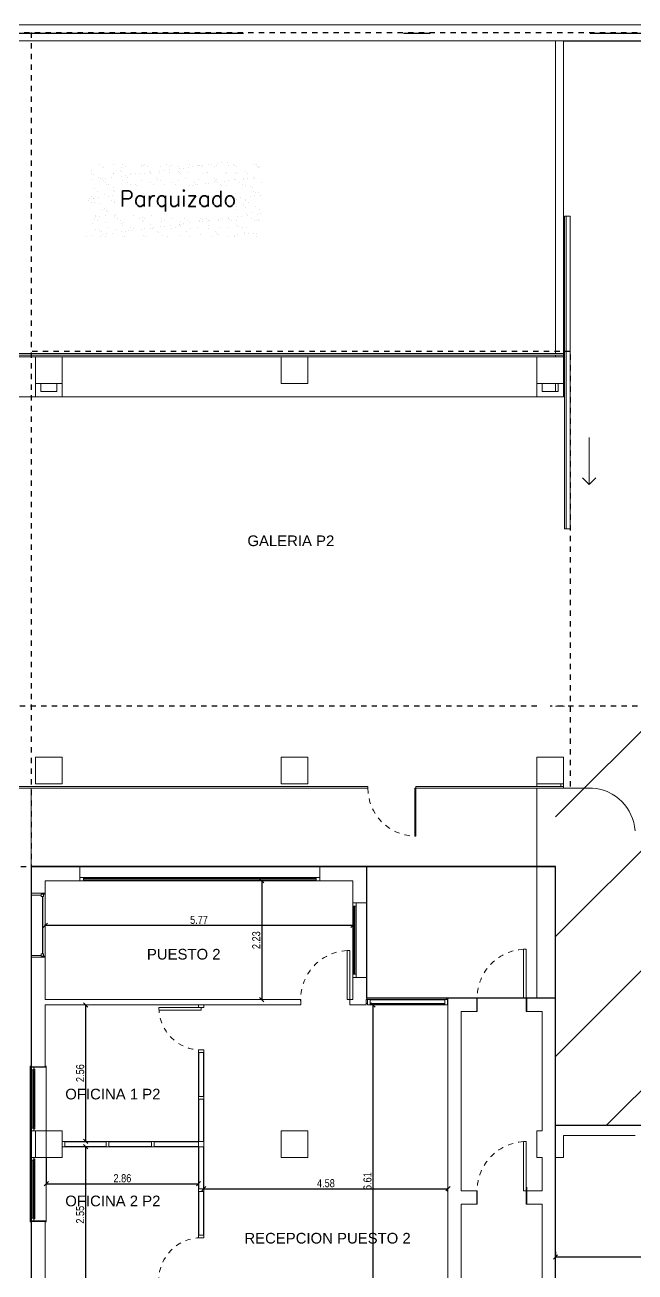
# Model space of a CAD drawing. Header units: millimetres. Extents: x 182 to 305, y 81 to 164.
# Drawn here: x 196.03 to 207.48, y 137.63 to 161.02 of the extents above; entities that cross this region are included whole.
import ezdxf

# ---------------------------------------------------------------- set-up
doc = ezdxf.new("R2010")
doc.units = ezdxf.units.MM
for name, pattern in [('ACAD_ISO04W100', [30.5, 24, -3, 0.5, -3]), ('ACAD_ISO10W100', [18.5, 12, -3, 0.5, -3]), ('Dash', [3.5, 2, -1.5]), ('Dash 1_16_', [0.003174, 0.001587, -0.001587]), ('DASHDOT', [1, 0.5, -0.25, 0, -0.25]), ('Hidden', [7.14375, 4.7625, -2.38125])]:
    doc.linetypes.add(name, pattern=pattern)
for name, color, linetype, lineweight in [('A-----NPP', 7, 'Continuous', 9), ('A-AREAIDM', 7, 'Continuous', 18), ('A-AREALIM', 7, 'Continuous', 9), ('A-DOORSYM', 7, 'Continuous', 9), ('A-FLOROTM', 7, 'Continuous', 9), ('A-GLAZIDM', 7, 'Continuous', 9), ('A-WALL', 7, 'Continuous', 9), ('A-WALLCWM', 7, 'Continuous', 9), ('DIMENSION', 1, 'Continuous', 25), ('S-COLSPRM', 7, 'Continuous', 9)]:
    doc.layers.add(name, color=color, linetype=linetype, lineweight=lineweight)
for name, color, linetype in [('estructura', 7, 'Continuous'), ('Lineas Carpintería', 7, 'Continuous'), ('Lineas Escaleras', 7, 'Continuous'), ('Lineas Lotes', 7, 'DASHDOT'), ('Lineas Muros mampostería', 7, 'Continuous'), ('Lineas Proyecciones', 7, 'Hidden'), ('Relleno muros', 7, 'Continuous'), ('Sectores', 3, 'Continuous'), ('TIERRA', 7, 'Continuous')]:
    doc.layers.add(name, color=color, linetype=linetype)
doc.styles.add('ARIALNARROW', font='ARIALN.TTF')
doc.styles.add('MtXpl_Arial_Unicode_', font='ARIALUNI.ttf')
doc.styles.get("Standard").update_dxf_attribs({"font": 'txt.shx'})
doc.dimstyles.new('C', dxfattribs={"dimscale": 1.5, "dimtxt": 0.15, "dimasz": 0.08, "dimexe": 0.01, "dimexo": 0, "dimgap": 0.025, "dimtad": 1, "dimzin": 0, "dimdsep": 46, "dimtxsty": 'ARIALNARROW', "dimblk": 'OBLIQUE', "dimcen": 0, "dimclrd": 256, "dimclre": 256, "dimclrt": 256, "dimadec": 0, "dimazin": 0, "dimtfac": 1.666667, "dimtofl": 0, "dimtmove": 0, "dimatfit": 0, "dimldrblk": 'OBLIQUE', "dimfxl": 0.1, "dimtolj": 1, "dimtzin": 0, "dimarcsym": 0})

# ---------------------------------------------------------------- blocks, each defined once
blk = doc.blocks.new('_Oblique')
at = {"layer": 'estructura', "color": 0, "lineweight": -2}
blk.add_line((-0.5, -0.5), (0.5, 0.5), dxfattribs=at)
blk = doc.blocks.new('*D86')
at = {"layer": 'Defpoints', "color": 0}
for p in [(196.431099, 139.784648), (199.286621, 139.591395), (199.286621, 139.291395)]:
    blk.add_point(p, dxfattribs=at)
at = {"layer": 'DIMENSION', "lineweight": -2}
for p, q in [((196.431099, 139.784648), (196.431099, 139.281395)), ((199.286621, 139.591395), (199.286621, 139.281395)), ((196.431099, 139.291395), (199.286621, 139.291395))]:
    blk.add_line(p, q, dxfattribs=at)
at = {"layer": 'DIMENSION', "lineweight": -2, "xscale": 0.08, "yscale": 0.08, "zscale": 0.08, "rotation": 180}
blk.add_blockref('_Oblique', (196.431099, 139.291395), dxfattribs=at)
at = {"layer": 'DIMENSION', "lineweight": -2, "xscale": 0.08, "yscale": 0.08, "zscale": 0.08}
blk.add_blockref('_Oblique', (199.286621, 139.291395), dxfattribs=at)
at = {"layer": 'DIMENSION', "insert": (197.85886, 139.392972), "char_height": 0.15, "attachment_point": 5, "style": 'ARIALNARROW'}
blk.add_mtext('\\A1;2.86', dxfattribs=at)
blk = doc.blocks.new('*D87')
at = {"layer": 'Defpoints', "color": 0}
for p in [(199.386621, 139.198142), (203.967568, 139.198142), (203.967568, 139.148142)]:
    blk.add_point(p, dxfattribs=at)
at = {"layer": 'DIMENSION', "lineweight": -2}
for p, q in [((199.386621, 139.198142), (199.386621, 139.208142)), ((199.386621, 139.198142), (203.967568, 139.198142)), ((203.967568, 139.148142), (203.967568, 139.208142))]:
    blk.add_line(p, q, dxfattribs=at)
at = {"layer": 'DIMENSION', "lineweight": -2, "xscale": 0.08, "yscale": 0.08, "zscale": 0.08, "rotation": 180}
blk.add_blockref('_Oblique', (199.386621, 139.198142), dxfattribs=at)
at = {"layer": 'DIMENSION', "lineweight": -2, "xscale": 0.08, "yscale": 0.08, "zscale": 0.08}
blk.add_blockref('_Oblique', (203.967568, 139.198142), dxfattribs=at)
at = {"layer": 'DIMENSION', "insert": (201.677095, 139.299718), "char_height": 0.15, "attachment_point": 5, "style": 'ARIALNARROW'}
blk.add_mtext('\\A1;4.58', dxfattribs=at)
blk = doc.blocks.new('*D88')
at = {"layer": 'Defpoints', "color": 0}
for p in [(197.168599, 142.643656), (197.168599, 140.084649), (197.168599, 140.084649)]:
    blk.add_point(p, dxfattribs=at)
at = {"layer": 'DIMENSION', "lineweight": -2}
for p, q in [((197.168599, 142.643656), (197.158599, 142.643656)), ((197.168599, 142.643656), (197.168599, 140.084649)), ((197.168599, 140.084649), (197.158599, 140.084649))]:
    blk.add_line(p, q, dxfattribs=at)
at = {"layer": 'DIMENSION', "lineweight": -2, "xscale": 0.08, "yscale": 0.08, "zscale": 0.08}
for p, rotation in [((197.168599, 142.643656), 90), ((197.168599, 140.084649), 270)]:
    blk.add_blockref('_Oblique', p, dxfattribs=dict(at, rotation=rotation))
at = {"layer": 'DIMENSION', "insert": (197.067022, 141.364152), "char_height": 0.15, "attachment_point": 5, "rotation": 90, "style": 'ARIALNARROW'}
blk.add_mtext('\\A1;2.56', dxfattribs=at)
blk = doc.blocks.new('*D89')
at = {"layer": 'Defpoints', "color": 0}
for p in [(197.168599, 139.984649), (197.168599, 137.433142), (197.168599, 137.433142)]:
    blk.add_point(p, dxfattribs=at)
at = {"layer": 'DIMENSION', "lineweight": -2}
for p, q in [((197.168599, 139.984649), (197.158599, 139.984649)), ((197.168599, 139.984649), (197.168599, 137.433142)), ((197.168599, 137.433142), (197.158599, 137.433142))]:
    blk.add_line(p, q, dxfattribs=at)
at = {"layer": 'DIMENSION', "lineweight": -2, "xscale": 0.08, "yscale": 0.08, "zscale": 0.08}
for p, rotation in [((197.168599, 139.984649), 90), ((197.168599, 137.433142), 270)]:
    blk.add_blockref('_Oblique', p, dxfattribs=dict(at, rotation=rotation))
at = {"layer": 'DIMENSION', "insert": (197.067022, 138.708895), "char_height": 0.15, "attachment_point": 5, "rotation": 90, "style": 'ARIALNARROW'}
blk.add_mtext('\\A1;2.55', dxfattribs=at)
blk = doc.blocks.new('*D90')
at = {"layer": 'Defpoints', "color": 0}
for p in [(202.559335, 142.643656), (202.559335, 136.034648), (202.559335, 136.034648)]:
    blk.add_point(p, dxfattribs=at)
at = {"layer": 'DIMENSION', "lineweight": -2}
for p, q in [((202.559335, 142.643656), (202.549335, 142.643656)), ((202.559335, 142.643656), (202.559335, 136.034648)), ((202.559335, 136.034648), (202.549335, 136.034648))]:
    blk.add_line(p, q, dxfattribs=at)
at = {"layer": 'DIMENSION', "lineweight": -2, "xscale": 0.08, "yscale": 0.08, "zscale": 0.08}
for p, rotation in [((202.559335, 142.643656), 90), ((202.559335, 136.034648), 270)]:
    blk.add_blockref('_Oblique', p, dxfattribs=dict(at, rotation=rotation))
at = {"layer": 'DIMENSION', "insert": (202.457758, 139.339152), "char_height": 0.15, "attachment_point": 5, "rotation": 90, "style": 'ARIALNARROW'}
blk.add_mtext('\\A1;6.61', dxfattribs=at)
blk = doc.blocks.new('*D91')
at = {"layer": 'Defpoints', "color": 0}
for p in [(196.411099, 144.136146), (202.182365, 144.136146), (202.182365, 144.136146)]:
    blk.add_point(p, dxfattribs=at)
at = {"layer": 'DIMENSION', "lineweight": -2}
for p, q in [((196.411099, 144.136146), (196.411099, 144.146146)), ((196.411099, 144.136146), (202.182365, 144.136146)), ((202.182365, 144.136146), (202.182365, 144.146146))]:
    blk.add_line(p, q, dxfattribs=at)
at = {"layer": 'DIMENSION', "lineweight": -2, "xscale": 0.08, "yscale": 0.08, "zscale": 0.08, "rotation": 180}
blk.add_blockref('_Oblique', (196.411099, 144.136146), dxfattribs=at)
at = {"layer": 'DIMENSION', "lineweight": -2, "xscale": 0.08, "yscale": 0.08, "zscale": 0.08}
blk.add_blockref('_Oblique', (202.182365, 144.136146), dxfattribs=at)
at = {"layer": 'DIMENSION', "insert": (199.296732, 144.237422), "char_height": 0.15, "attachment_point": 5, "style": 'ARIALNARROW'}
blk.add_mtext('\\A1;5.77', dxfattribs=at)
blk = doc.blocks.new('*D92')
at = {"layer": 'Defpoints', "color": 0}
for p in [(200.472647, 144.971146), (200.472647, 142.743656), (200.472647, 142.743656)]:
    blk.add_point(p, dxfattribs=at)
at = {"layer": 'DIMENSION', "lineweight": -2}
for p, q in [((200.472647, 144.971146), (200.462647, 144.971146)), ((200.472647, 144.971146), (200.472647, 142.743656)), ((200.472647, 142.743656), (200.462647, 142.743656))]:
    blk.add_line(p, q, dxfattribs=at)
at = {"layer": 'DIMENSION', "lineweight": -2, "xscale": 0.08, "yscale": 0.08, "zscale": 0.08}
for p, rotation in [((200.472647, 144.971146), 90), ((200.472647, 142.743656), 270)]:
    blk.add_blockref('_Oblique', p, dxfattribs=dict(at, rotation=rotation))
at = {"layer": 'DIMENSION', "insert": (200.37107, 143.857401), "char_height": 0.15, "attachment_point": 5, "rotation": 90, "style": 'ARIALNARROW'}
blk.add_mtext('\\A1;2.23', dxfattribs=at)
blk = doc.blocks.new('*D93')
at = {"layer": 'Defpoints', "color": 0}
for p in [(205.985956, 138.016817), (209.863132, 137.919229), (209.863132, 137.919229)]:
    blk.add_point(p, dxfattribs=at)
at = {"layer": 'DIMENSION', "lineweight": -2}
for p, q in [((205.985956, 138.016817), (205.985956, 137.909229)), ((205.985956, 137.919229), (209.863132, 137.919229)), ((209.863132, 137.919229), (209.863132, 137.909229))]:
    blk.add_line(p, q, dxfattribs=at)
at = {"layer": 'DIMENSION', "lineweight": -2, "xscale": 0.08, "yscale": 0.08, "zscale": 0.08, "rotation": 180}
blk.add_blockref('_Oblique', (205.985956, 137.919229), dxfattribs=at)
at = {"layer": 'DIMENSION', "lineweight": -2, "xscale": 0.08, "yscale": 0.08, "zscale": 0.08}
blk.add_blockref('_Oblique', (209.863132, 137.919229), dxfattribs=at)
at = {"layer": 'DIMENSION', "insert": (207.924544, 138.020806), "char_height": 0.15, "attachment_point": 5, "style": 'ARIALNARROW'}
blk.add_mtext('\\A1;3.88', dxfattribs=at)

msp = doc.modelspace()

# ---------------------------------------------------------------- linework, layer by layer
at = {"linetype": 'ACAD_ISO10W100'}
msp.add_line((188.133186, 160.861102), (304.483929, 160.881522), dxfattribs=at)
at = {"color": 252, "linetype": 'Continuous'}
for p, q in [((197.432327, 158.40178), (197.432327, 158.40178)), ((197.489095, 158.365614), (197.489095, 158.365614)), ((197.504328, 158.353288), (197.504328, 158.353288)), ((197.685751, 158.405744), (197.685751, 158.405744)), ((197.848698, 158.351636), (197.848698, 158.351636)), ((197.851553, 158.402542), (197.851553, 158.402542)), ((197.908321, 158.366376), (197.908321, 158.366376)), ((198.212292, 158.364736), (198.212292, 158.364736)), ((198.224426, 158.401117), (198.224426, 158.401117)), ((198.24924, 158.37838), (198.24924, 158.37838)), ((198.270779, 158.403303), (198.270779, 158.403303)), ((198.327547, 158.367138), (198.327547, 158.367138)), ((198.564672, 158.369231), (198.564672, 158.369231)), ((198.690005, 158.404065), (198.690005, 158.404065)), ((198.746773, 158.3679), (198.746773, 158.3679)), ((198.771042, 158.389214), (198.771042, 158.389214)), ((198.909042, 158.367579), (198.909042, 158.367579)), ((198.926119, 158.325494), (198.926119, 158.325494)), ((198.99619, 158.334719), (198.99619, 158.334719)), ((199.105634, 158.349128), (199.105634, 158.349128)), ((199.109231, 158.404827), (199.109231, 158.404827)), ((199.165999, 158.368661), (199.165999, 158.368661)), ((199.272636, 158.380678), (199.272636, 158.380678)), ((199.288485, 158.373201), (199.288485, 158.373201)), ((199.309718, 158.384587), (199.309718, 158.384587)), ((199.334531, 158.36185), (199.334531, 158.36185)), ((199.358556, 158.382426), (199.358556, 158.382426)), ((199.468, 158.396834), (199.468, 158.396834)), ((199.528457, 158.405589), (199.528457, 158.405589)), ((199.585225, 158.369423), (199.585225, 158.369423)), ((199.625017, 158.385173), (199.625017, 158.385173)), ((199.650852, 158.420907), (199.650852, 158.420907)), ((199.720923, 158.430132), (199.720923, 158.430132)), ((199.830367, 158.444541), (199.830367, 158.444541)), ((199.856333, 158.372684), (199.856333, 158.372684)), ((199.947683, 158.40635), (199.947683, 158.40635)), ((199.969387, 158.383522), (199.969387, 158.383522)), ((200.004451, 158.370185), (200.004451, 158.370185)), ((200.332981, 158.396621), (200.332981, 158.396621)), ((200.366908, 158.407112), (200.366908, 158.407112)), ((200.395009, 158.368056), (200.395009, 158.368056)), ((200.419822, 158.345319), (200.419822, 158.345319)), ((200.423677, 158.370946), (200.423677, 158.370946)), ((197.274237, 158.234656), (197.274237, 158.234656)), ((197.281066, 158.287591), (197.281066, 158.287591)), ((197.293802, 158.110596), (197.293802, 158.110596)), ((197.322766, 158.21397), (197.322766, 158.21397)), ((197.415057, 158.164812), (197.415057, 158.164812)), ((197.43987, 158.142075), (197.43987, 158.142075)), ((197.476653, 158.134669), (197.476653, 158.134669)), ((197.512808, 158.093899), (197.512808, 158.093899)), ((197.546724, 158.143894), (197.546724, 158.143894)), ((197.656168, 158.158302), (197.656168, 158.158302)), ((197.68636, 158.22707), (197.68636, 158.22707)), ((197.693463, 158.235418), (197.693463, 158.235418)), ((197.819742, 158.282964), (197.819742, 158.282964)), ((197.83902, 158.182375), (197.83902, 158.182375)), ((197.844555, 158.260227), (197.844555, 158.260227)), ((197.857178, 158.092247), (197.857178, 158.092247)), ((197.90909, 158.1916), (197.90909, 158.1916)), ((197.961672, 158.152909), (197.961672, 158.152909)), ((198.018534, 158.206009), (198.018534, 158.206009)), ((198.03874, 158.231565), (198.03874, 158.231565)), ((198.112689, 158.23618), (198.112689, 158.23618)), ((198.201386, 158.230081), (198.201386, 158.230081)), ((198.220772, 158.105347), (198.220772, 158.105347)), ((198.271457, 158.239306), (198.271457, 158.239306)), ((198.366357, 158.271061), (198.366357, 158.271061)), ((198.380901, 158.253715), (198.380901, 158.253715)), ((198.38311, 158.229913), (198.38311, 158.229913)), ((198.500348, 158.148281), (198.500348, 158.148281)), ((198.525161, 158.125544), (198.525161, 158.125544)), ((198.531915, 158.236942), (198.531915, 158.236942)), ((198.563753, 158.277788), (198.563753, 158.277788)), ((198.573152, 158.109842), (198.573152, 158.109842)), ((198.633823, 158.287013), (198.633823, 158.287013)), ((198.743267, 158.301422), (198.743267, 158.301422)), ((198.746704, 158.243013), (198.746704, 158.243013)), ((198.905033, 158.266434), (198.905033, 158.266434)), ((198.917522, 158.10819), (198.917522, 158.10819)), ((198.929846, 158.243697), (198.929846, 158.243697)), ((198.951141, 158.237703), (198.951141, 158.237703)), ((199.046963, 158.136378), (199.046963, 158.136378)), ((199.099084, 158.247507), (199.099084, 158.247507)), ((199.217953, 158.067725), (199.217953, 158.067725)), ((199.281117, 158.121289), (199.281117, 158.121289)), ((199.370367, 158.238465), (199.370367, 158.238465)), ((199.443454, 158.245856), (199.443454, 158.245856)), ((199.451648, 158.254531), (199.451648, 158.254531)), ((199.585639, 158.131751), (199.585639, 158.131751)), ((199.610452, 158.109014), (199.610452, 158.109014)), ((199.633497, 158.125784), (199.633497, 158.125784)), ((199.637179, 158.068486), (199.637179, 158.068486)), ((199.774971, 158.088696), (199.774971, 158.088696)), ((199.789592, 158.239227), (199.789592, 158.239227)), ((199.807049, 158.258955), (199.807049, 158.258955)), ((199.845042, 158.097921), (199.845042, 158.097921)), ((199.954486, 158.11233), (199.954486, 158.11233)), ((199.977867, 158.124132), (199.977867, 158.124132)), ((199.990324, 158.249904), (199.990324, 158.249904)), ((200.015137, 158.227167), (200.015137, 158.227167)), ((200.056405, 158.069248), (200.056405, 158.069248)), ((200.132255, 158.119848), (200.132255, 158.119848)), ((200.137337, 158.136403), (200.137337, 158.136403)), ((200.159429, 158.26345), (200.159429, 158.26345)), ((200.207408, 158.145628), (200.207408, 158.145628)), ((200.208818, 158.239988), (200.208818, 158.239988)), ((200.316852, 158.160036), (200.316852, 158.160036)), ((200.341461, 158.137232), (200.341461, 158.137232)), ((200.475631, 158.07001), (200.475631, 158.07001)), ((197.331246, 157.954581), (197.331246, 157.954581)), ((197.382959, 157.897554), (197.382959, 157.897554)), ((197.521288, 157.83451), (197.521288, 157.83451)), ((197.54105, 158.064678), (197.54105, 158.064678)), ((197.556987, 158.034756), (197.556987, 158.034756)), ((197.597818, 158.028512), (197.597818, 158.028512)), ((197.690978, 157.911976), (197.690978, 157.911976)), ((197.69484, 157.967681), (197.69484, 157.967681)), ((197.715791, 157.889239), (197.715791, 157.889239)), ((197.960275, 158.06544), (197.960275, 158.06544)), ((198.017044, 158.029274), (198.017044, 158.029274)), ((198.095663, 158.030129), (198.095663, 158.030129)), ((198.120476, 158.007392), (198.120476, 158.007392)), ((198.379501, 158.066201), (198.379501, 158.066201)), ((198.43627, 158.030036), (198.43627, 158.030036)), ((198.642279, 158.018226), (198.642279, 158.018226)), ((198.798727, 158.066963), (198.798727, 158.066963)), ((198.855496, 158.030797), (198.855496, 158.030797)), ((199.120309, 158.002509), (199.120309, 158.002509)), ((199.180954, 158.013599), (199.180954, 158.013599)), ((199.229753, 158.016917), (199.229753, 158.016917)), ((199.274722, 158.031559), (199.274722, 158.031559)), ((199.412605, 158.04099), (199.412605, 158.04099)), ((199.482675, 158.050215), (199.482675, 158.050215)), ((199.592119, 158.064624), (199.592119, 158.064624)), ((199.693948, 158.032321), (199.693948, 158.032321)), ((199.72757, 158.001696), (199.72757, 158.001696)), ((199.815529, 157.999566), (199.815529, 157.999566)), ((199.986347, 157.864743), (199.986347, 157.864743)), ((200.113174, 158.033083), (200.113174, 158.033083)), ((200.167909, 158.004061), (200.167909, 158.004061)), ((200.266245, 157.997068), (200.266245, 157.997068)), ((200.291058, 157.974331), (200.291058, 157.974331)), ((200.317541, 157.902886), (200.317541, 157.902886)), ((200.349941, 157.877843), (200.349941, 157.877843)), ((200.408176, 157.867013), (200.408176, 157.867013)), ((197.230546, 157.726814), (197.230546, 157.726814)), ((197.238406, 157.754751), (197.238406, 157.754751)), ((197.286293, 157.793824), (197.286293, 157.793824)), ((197.287315, 157.690648), (197.287315, 157.690648)), ((197.308477, 157.763976), (197.308477, 157.763976)), ((197.311106, 157.771087), (197.311106, 157.771087)), ((197.339726, 157.695192), (197.339726, 157.695192)), ((197.417921, 157.778385), (197.417921, 157.778385)), ((197.428224, 157.663768), (197.428224, 157.663768)), ((197.600772, 157.802458), (197.600772, 157.802458)), ((197.649772, 157.727576), (197.649772, 157.727576)), ((197.670843, 157.811683), (197.670843, 157.811683)), ((197.70332, 157.708292), (197.70332, 157.708292)), ((197.706541, 157.69141), (197.706541, 157.69141)), ((199.969161, 157.765711), (199.969161, 157.765711)), ((199.994827, 157.605354), (199.994827, 157.605354)), ((200.003491, 157.74886), (200.003491, 157.74886)), ((200.078605, 157.780119), (200.078605, 157.780119)), ((200.137482, 157.626081), (200.137482, 157.626081)), ((200.162295, 157.603344), (200.162295, 157.603344)), ((200.165128, 157.732146), (200.165128, 157.732146)), ((200.176389, 157.744672), (200.176389, 157.744672)), ((200.221897, 157.69598), (200.221897, 157.69598)), ((200.261457, 157.804192), (200.261457, 157.804192)), ((200.331527, 157.813417), (200.331527, 157.813417)), ((200.358421, 157.618454), (200.358421, 157.618454)), ((200.440971, 157.827826), (200.440971, 157.827826)), ((197.339269, 157.389712), (197.339269, 157.389712)), ((197.348206, 157.435803), (197.348206, 157.435803)), ((197.362525, 157.42254), (197.362525, 157.42254)), ((197.432596, 157.431765), (197.432596, 157.431765)), ((197.491682, 157.560452), (197.491682, 157.560452)), ((197.529768, 157.575121), (197.529768, 157.575121)), ((197.54204, 157.446174), (197.54204, 157.446174)), ((197.562214, 157.540989), (197.562214, 157.540989)), ((197.587027, 157.518252), (197.587027, 157.518252)), ((197.704145, 157.410933), (197.704145, 157.410933)), ((197.7118, 157.448903), (197.7118, 157.448903)), ((197.724891, 157.470247), (197.724891, 157.470247)), ((197.758495, 157.390474), (197.758495, 157.390474)), ((198.064181, 157.453398), (198.064181, 157.453398)), ((198.177721, 157.391235), (198.177721, 157.391235)), ((198.242821, 157.406306), (198.242821, 157.406306)), ((198.267634, 157.383569), (198.267634, 157.383569)), ((198.408551, 157.451746), (198.408551, 157.451746)), ((198.596947, 157.391997), (198.596947, 157.391997)), ((198.789436, 157.394403), (198.789436, 157.394403)), ((199.016173, 157.392759), (199.016173, 157.392759)), ((199.328112, 157.389776), (199.328112, 157.389776)), ((199.352925, 157.367039), (199.352925, 157.367039)), ((199.435399, 157.393521), (199.435399, 157.393521)), ((199.660843, 157.376568), (199.660843, 157.376568)), ((199.730914, 157.385793), (199.730914, 157.385793)), ((199.840358, 157.400202), (199.840358, 157.400202)), ((199.854625, 157.394282), (199.854625, 157.394282)), ((199.874727, 157.377872), (199.874727, 157.377872)), ((200.007038, 157.565022), (200.007038, 157.565022)), ((200.023209, 157.424275), (200.023209, 157.424275)), ((200.09328, 157.4335), (200.09328, 157.4335)), ((200.184869, 157.485283), (200.184869, 157.485283)), ((200.202724, 157.447908), (200.202724, 157.447908)), ((200.273851, 157.395044), (200.273851, 157.395044)), ((200.279412, 157.496025), (200.279412, 157.496025)), ((200.385576, 157.471981), (200.385576, 157.471981)), ((200.413403, 157.373245), (200.413403, 157.373245)), ((200.426264, 157.565784), (200.426264, 157.565784)), ((200.455647, 157.481206), (200.455647, 157.481206)), ((197.29946, 157.29278), (197.29946, 157.29278)), ((197.356686, 157.176414), (197.356686, 157.176414)), ((197.396038, 157.353546), (197.396038, 157.353546)), ((197.433451, 157.170001), (197.433451, 157.170001)), ((197.458264, 157.147264), (197.458264, 157.147264)), ((197.538248, 157.315732), (197.538248, 157.315732)), ((197.600405, 157.22335), (197.600405, 157.22335)), ((197.720281, 157.189514), (197.720281, 157.189514)), ((197.815264, 157.354308), (197.815264, 157.354308)), ((197.838136, 157.288153), (197.838136, 157.288153)), ((197.849011, 157.138036), (197.849011, 157.138036)), ((197.862949, 157.265416), (197.862949, 157.265416)), ((197.882618, 157.31408), (197.882618, 157.31408)), ((197.919081, 157.147261), (197.919081, 157.147261)), ((197.980066, 157.158098), (197.980066, 157.158098)), ((198.019631, 157.224112), (198.019631, 157.224112)), ((198.028525, 157.16167), (198.028525, 157.16167)), ((198.072661, 157.194009), (198.072661, 157.194009)), ((198.211377, 157.185742), (198.211377, 157.185742)), ((198.23449, 157.35507), (198.23449, 157.35507)), ((198.246213, 157.32718), (198.246213, 157.32718)), ((198.281448, 157.194967), (198.281448, 157.194967)), ((198.384751, 157.27625), (198.384751, 157.27625)), ((198.390892, 157.209376), (198.390892, 157.209376)), ((198.417031, 157.192357), (198.417031, 157.192357)), ((198.438857, 157.224873), (198.438857, 157.224873)), ((198.518742, 157.15347), (198.518742, 157.15347)), ((198.573743, 157.233449), (198.573743, 157.233449)), ((198.598593, 157.331674), (198.598593, 157.331674)), ((198.643814, 157.242674), (198.643814, 157.242674)), ((198.653716, 157.355831), (198.653716, 157.355831)), ((198.753258, 157.257083), (198.753258, 157.257083)), ((198.780625, 157.205457), (198.780625, 157.205457)), ((198.858083, 157.225635), (198.858083, 157.225635)), ((198.923427, 157.271623), (198.923427, 157.271623)), ((198.93611, 157.281155), (198.93611, 157.281155)), ((198.942963, 157.330023), (198.942963, 157.330023)), ((198.94824, 157.248886), (198.94824, 157.248886)), ((199.006181, 157.29038), (199.006181, 157.29038)), ((199.065358, 157.141567), (199.065358, 157.141567)), ((199.072942, 157.356593), (199.072942, 157.356593)), ((199.115625, 157.304789), (199.115625, 157.304789)), ((199.133005, 157.209951), (199.133005, 157.209951)), ((199.277309, 157.226397), (199.277309, 157.226397)), ((199.298476, 157.328862), (199.298476, 157.328862)), ((199.306557, 157.343122), (199.306557, 157.343122)), ((199.368547, 157.338087), (199.368547, 157.338087)), ((199.470043, 157.25972), (199.470043, 157.25972)), ((199.477375, 157.2083), (199.477375, 157.2083)), ((199.477991, 157.352495), (199.477991, 157.352495)), ((199.492168, 157.357355), (199.492168, 157.357355)), ((199.604033, 157.13694), (199.604033, 157.13694)), ((199.658937, 157.347617), (199.658937, 157.347617)), ((199.696535, 157.227159), (199.696535, 157.227159)), ((199.840969, 157.221399), (199.840969, 157.221399)), ((199.911393, 157.358117), (199.911393, 157.358117)), ((200.003307, 157.345965), (200.003307, 157.345965)), ((200.008718, 157.255093), (200.008718, 157.255093)), ((200.033531, 157.232356), (200.033531, 157.232356)), ((200.115761, 157.22792), (200.115761, 157.22792)), ((200.193349, 157.225894), (200.193349, 157.225894)), ((200.330619, 157.358878), (200.330619, 157.358878)), ((200.366901, 157.359065), (200.366901, 157.359065)), ((200.438216, 157.350508), (200.438216, 157.350508)), ((197.194348, 157.051848), (197.194348, 157.051848)), ((197.194348, 157.051848), (197.194348, 157.051848)), ((197.303792, 157.066257), (197.303792, 157.066257)), ((197.447992, 157.05261), (197.447992, 157.05261)), ((197.486644, 157.09033), (197.486644, 157.09033)), ((197.546729, 157.056343), (197.546729, 157.056343)), ((197.556715, 157.099555), (197.556715, 157.099555)), ((197.666159, 157.113963), (197.666159, 157.113963)), ((197.867218, 157.053372), (197.867218, 157.053372)), ((197.891099, 157.054691), (197.891099, 157.054691)), ((198.254693, 157.067791), (198.254693, 157.067791)), ((198.286444, 157.054133), (198.286444, 157.054133)), ((198.543555, 157.130733), (198.543555, 157.130733)), ((198.607073, 157.072285), (198.607073, 157.072285)), ((198.70567, 157.054895), (198.70567, 157.054895)), ((198.951443, 157.070634), (198.951443, 157.070634)), ((199.124896, 157.055657), (199.124896, 157.055657)), ((199.315037, 157.083733), (199.315037, 157.083733)), ((199.544122, 157.056418), (199.544122, 157.056418)), ((199.628846, 157.114203), (199.628846, 157.114203)), ((199.667417, 157.088228), (199.667417, 157.088228)), ((199.855033, 157.053582), (199.855033, 157.053582)), ((199.963348, 157.05718), (199.963348, 157.05718)), ((199.964477, 157.067991), (199.964477, 157.067991)), ((200.011787, 157.086576), (200.011787, 157.086576)), ((200.147328, 157.092064), (200.147328, 157.092064)), ((200.150649, 157.125037), (200.150649, 157.125037)), ((200.217399, 157.101289), (200.217399, 157.101289)), ((200.326843, 157.115697), (200.326843, 157.115697)), ((200.375382, 157.099676), (200.375382, 157.099676)), ((200.382574, 157.057942), (200.382574, 157.057942))]:
    msp.add_line(p, q, dxfattribs=at)
at = {"layer": 'A-----NPP', "color": 252, "linetype": 'Dash'}
for p, q in [((206.136006, 154.794648), (206.136006, 154.824648)), ((196.146099, 145.236146), (196.146099, 146.709648))]:
    msp.add_line(p, q, dxfattribs=at)
at = {"layer": 'A-----NPP', "color": 252, "linetype": 'Hidden'}
for p, q in [((205.988451, 154.294648), (205.988451, 154.144648)), ((205.988451, 148.244648), (206.156106, 148.244648))]:
    msp.add_line(p, q, dxfattribs=at)
at = {"layer": 'A-----NPP', "color": 252}
for p, q in [((206.617074, 153.280365), (206.617074, 152.400365)), ((206.617074, 152.400365), (206.489794, 152.527644)), ((206.617074, 152.400365), (206.744353, 152.527644))]:
    msp.add_line(p, q, dxfattribs=at)
at = {"layer": 'A-AREALIM', "color": 252}
msp.add_line((206.082291, 146.788646), (206.082291, 146.739648), dxfattribs=at)
at = {"layer": 'A-DOORSYM', "color": 252}
for p, q in [((203.346106, 146.709648), (203.346106, 145.808178)), ((203.366106, 146.709648), (203.346106, 146.709648)), ((203.366106, 146.709648), (203.366106, 145.808178)), ((203.366106, 145.808178), (203.346106, 145.808178)), ((202.074865, 142.743656), (202.074865, 143.663656)), ((202.074865, 143.663656), (202.124865, 143.663656)), ((202.124865, 143.663656), (202.124865, 142.743656)), ((205.386762, 142.768656), (205.386762, 143.688656)), ((205.386762, 143.688656), (205.436762, 143.688656)), ((205.436762, 143.688656), (205.436762, 142.768656)), ((202.124865, 142.743656), (202.074865, 142.743656)), ((205.436762, 142.768656), (205.386762, 142.768656)), ((199.336621, 142.593656), (198.541621, 142.593656)), ((199.336621, 142.543656), (198.541621, 142.543656)), ((199.336621, 142.543656), (199.336621, 142.593656)), ((205.386762, 139.159648), (205.386762, 140.079648)), ((205.386762, 140.079648), (205.436762, 140.079648)), ((205.436762, 140.079648), (205.436762, 139.159648)), ((205.436762, 139.159648), (205.386762, 139.159648))]:
    msp.add_line(p, q, dxfattribs=at)
at = {"layer": 'A-DOORSYM', "color": 252, "linetype": 'Dash 1_16_'}
for centre, radius, start, end in [((203.366106, 146.709648), 0.901691, 180, 268.729045), ((202.124865, 142.743656), 0.921358, 93.110841, 183.110841), ((205.436762, 142.768656), 0.921358, 93.110841, 183.110841), ((199.336621, 142.593656), 0.795, 180, 270), ((205.436762, 139.159648), 0.921358, 93.110841, 183.110841), ((199.336621, 137.483142), 0.795, 90, 180)]:
    msp.add_arc(centre, radius, start, end, dxfattribs=at)
at = {"layer": 'A-FLOROTM', "color": 252}
for p, q in [((211.311868, 160.714648), (206.136006, 160.714648)), ((188.361099, 154.794648), (196.231099, 154.794648)), ((196.731099, 154.794648), (200.836101, 154.794648)), ((201.336101, 154.794648), (205.636006, 154.794648)), ((205.986006, 154.794648), (205.986006, 154.824648)), ((206.136006, 154.824648), (206.136006, 154.794648)), ((195.141206, 154.044648), (196.231099, 154.044648)), ((196.731099, 154.044648), (205.636006, 154.044648)), ((205.636006, 146.739648), (205.636006, 146.788646)), ((205.636006, 146.709648), (205.636006, 142.768656)), ((206.136006, 146.788646), (206.136006, 146.739648)), ((206.67778, 146.709648), (206.136006, 146.709648)), ((202.457466, 142.668656), (202.432365, 142.668656)), ((203.907466, 142.668656), (202.507466, 142.668656)), ((205.736006, 140.284648), (205.736006, 140.289648))]:
    msp.add_line(p, q, dxfattribs=at)
msp.add_arc((206.617504, 145.84878), 0.862975, 3.929084, 85.994835, dxfattribs=at)
at = {"layer": 'A-GLAZIDM', "color": 252, "lineweight": 18}
for p, q in [((197.126099, 145.031146), (197.061099, 145.031146)), ((197.061099, 145.031146), (197.061099, 144.971146)), ((197.126099, 144.971146), (197.126099, 145.031146)), ((201.496099, 145.011146), (197.126099, 145.011146)), ((197.126099, 145.011146), (197.126099, 144.991146)), ((197.126099, 144.991146), (201.496099, 144.991146)), ((201.561099, 145.031146), (201.496099, 145.031146)), ((201.496099, 145.031146), (201.496099, 144.971146)), ((201.496099, 144.991146), (201.496099, 145.011146)), ((201.561099, 144.971146), (201.561099, 145.031146)), ((197.061099, 144.971146), (197.126099, 144.971146)), ((201.496099, 144.971146), (201.561099, 144.971146)), ((202.242365, 144.557401), (202.182365, 144.557401)), ((202.182365, 144.557401), (202.182365, 144.492401)), ((202.242365, 144.492401), (202.242365, 144.557401)), ((202.182365, 144.492401), (202.242365, 144.492401)), ((202.222365, 144.492401), (202.202365, 144.492401)), ((202.202365, 144.492401), (202.202365, 143.222401)), ((202.222365, 143.222401), (202.222365, 144.492401)), ((202.242365, 143.222401), (202.182365, 143.222401)), ((202.182365, 143.222401), (202.182365, 143.157401)), ((202.182365, 143.157401), (202.242365, 143.157401)), ((202.202365, 143.222401), (202.222365, 143.222401)), ((202.242365, 143.157401), (202.242365, 143.222401)), ((196.126099, 141.494648), (196.146099, 141.494648)), ((196.126099, 141.474648), (196.126099, 141.494648)), ((196.431099, 141.474648), (196.126099, 141.474648)), ((196.146099, 141.474648), (196.196099, 141.474648)), ((196.146099, 141.424648), (196.146099, 141.474648)), ((196.196099, 141.474648), (196.196099, 141.424648)), ((196.411099, 141.494648), (196.431099, 141.494648)), ((196.431099, 141.494648), (196.431099, 141.474648)), ((196.196099, 141.424648), (196.146099, 141.424648)), ((196.176099, 141.424648), (196.196099, 141.424648)), ((196.176099, 141.409648), (196.176099, 141.424648)), ((196.216099, 141.409648), (196.176099, 141.409648)), ((196.186099, 141.409648), (196.206099, 141.409648)), ((196.186099, 140.349648), (196.186099, 141.409648)), ((196.196099, 141.439648), (196.216099, 141.439648)), ((196.196099, 141.424648), (196.196099, 141.439648)), ((196.206099, 141.409648), (196.206099, 140.349648)), ((196.216099, 141.439648), (196.216099, 141.409648)), ((196.146099, 140.334648), (196.196099, 140.334648)), ((196.146099, 140.284648), (196.146099, 140.334648)), ((196.176099, 140.349648), (196.216099, 140.349648)), ((196.176099, 140.334648), (196.176099, 140.349648)), ((196.196099, 140.334648), (196.176099, 140.334648)), ((196.206099, 140.349648), (196.186099, 140.349648)), ((196.196099, 140.319648), (196.196099, 140.334648)), ((196.196099, 140.334648), (196.196099, 140.284648)), ((196.216099, 140.319648), (196.196099, 140.319648)), ((196.216099, 140.349648), (196.216099, 140.319648)), ((196.126099, 140.284648), (196.231099, 140.284648)), ((196.126099, 140.264648), (196.126099, 140.284648)), ((196.146099, 140.264648), (196.126099, 140.264648)), ((196.126099, 139.804648), (196.126099, 140.264648)), ((196.126099, 140.264648), (196.146099, 140.264648)), ((196.127099, 140.283648), (196.127099, 140.265648)), ((196.231099, 140.283648), (196.127099, 140.283648)), ((196.127099, 140.265648), (196.146099, 140.265648)), ((196.196099, 140.284648), (196.146099, 140.284648)), ((196.146099, 140.265648), (196.146099, 140.264648)), ((196.146099, 140.264648), (196.146099, 139.804648)), ((196.126099, 139.804648), (196.146099, 139.804648)), ((196.126099, 139.784648), (196.126099, 139.804648)), ((196.146099, 139.804648), (196.126099, 139.804648)), ((196.231099, 139.784648), (196.126099, 139.784648)), ((196.127099, 139.803648), (196.127099, 139.785648)), ((196.146099, 139.803648), (196.127099, 139.803648)), ((196.127099, 139.785648), (196.231099, 139.785648)), ((196.146099, 139.804648), (196.146099, 139.803648)), ((196.146099, 139.784648), (196.196099, 139.784648)), ((196.146099, 139.734648), (196.146099, 139.784648)), ((196.196099, 139.734648), (196.146099, 139.734648)), ((196.176099, 139.734648), (196.196099, 139.734648)), ((196.176099, 139.719648), (196.176099, 139.734648)), ((196.216099, 139.719648), (196.176099, 139.719648)), ((196.186099, 139.719648), (196.206099, 139.719648)), ((196.186099, 138.659648), (196.186099, 139.719648)), ((196.196099, 139.784648), (196.196099, 139.734648)), ((196.196099, 139.749648), (196.216099, 139.749648)), ((196.196099, 139.734648), (196.196099, 139.749648)), ((196.206099, 139.719648), (196.206099, 138.659648)), ((196.216099, 139.749648), (196.216099, 139.719648)), ((196.126099, 138.594648), (196.431099, 138.594648)), ((196.126099, 138.574648), (196.126099, 138.594648)), ((196.146521, 138.574648), (196.126099, 138.574648)), ((196.146099, 138.644648), (196.196099, 138.644648)), ((196.146099, 138.594648), (196.146099, 138.644648)), ((196.196099, 138.594648), (196.146099, 138.594648)), ((196.176099, 138.659648), (196.216099, 138.659648)), ((196.176099, 138.644648), (196.176099, 138.659648)), ((196.196099, 138.644648), (196.176099, 138.644648)), ((196.206099, 138.659648), (196.186099, 138.659648)), ((196.196099, 138.629648), (196.196099, 138.644648)), ((196.196099, 138.644648), (196.196099, 138.594648)), ((196.216099, 138.629648), (196.196099, 138.629648)), ((196.216099, 138.659648), (196.216099, 138.629648)), ((196.431099, 138.574648), (196.411099, 138.574648)), ((196.431099, 138.594648), (196.431099, 138.574648))]:
    msp.add_line(p, q, dxfattribs=at)
at = {"layer": 'A-GLAZIDM', "color": 252}
for p, q in [((197.126099, 145.031146), (201.496099, 145.031146)), ((201.496099, 144.971146), (197.126099, 144.971146)), ((196.146099, 144.736146), (196.146099, 144.704146)), ((196.337099, 144.704146), (196.146099, 144.704146)), ((196.337099, 144.673146), (196.337099, 144.717146)), ((196.411099, 144.717146), (196.337099, 144.717146)), ((196.381099, 144.673146), (196.337099, 144.673146)), ((196.359099, 143.599146), (196.359099, 144.673146)), ((196.381099, 144.717146), (196.381099, 144.673146)), ((196.411099, 144.735024), (196.411099, 144.717146)), ((202.182365, 143.222401), (202.182365, 144.492401)), ((202.242365, 144.492401), (202.242365, 143.222401)), ((196.381099, 143.599146), (196.337099, 143.599146)), ((196.337099, 143.555146), (196.337099, 143.599146)), ((196.381099, 143.555146), (196.381099, 143.599146)), ((196.337099, 143.568146), (196.146099, 143.568146)), ((196.146099, 143.536146), (196.146099, 143.568146)), ((196.411099, 143.555146), (196.337099, 143.555146)), ((196.411099, 143.536146), (196.411099, 143.555146)), ((196.126099, 141.494648), (196.146099, 141.494648)), ((196.126099, 141.474648), (196.126099, 141.494648)), ((196.126099, 141.474648), (196.126099, 138.594648)), ((196.431099, 141.474648), (196.126099, 141.474648)), ((196.126099, 141.474648), (196.126099, 140.264648)), ((196.411099, 141.494648), (196.431099, 141.494648)), ((196.431099, 141.494648), (196.431099, 141.474648)), ((196.431099, 138.594648), (196.431099, 141.474648)), ((196.431099, 140.284648), (196.431099, 141.474648)), ((196.146099, 141.424648), (196.146099, 140.334648)), ((196.176099, 141.409648), (196.176099, 140.349648)), ((196.216099, 140.349648), (196.216099, 141.409648)), ((196.126099, 139.804648), (196.126099, 138.594648)), ((196.146099, 139.734648), (196.146099, 138.644648)), ((196.176099, 139.719648), (196.176099, 138.659648)), ((196.216099, 138.659648), (196.216099, 139.719648)), ((196.431099, 138.594648), (196.431099, 139.784648)), ((196.126099, 138.594648), (196.126099, 138.574648)), ((196.431099, 138.594648), (196.126099, 138.594648)), ((196.126099, 138.574648), (196.146099, 138.574648)), ((196.411099, 138.574648), (196.431099, 138.574648)), ((196.431099, 138.574648), (196.431099, 138.594648))]:
    msp.add_line(p, q, dxfattribs=at)
at = {"layer": 'A-GLAZIDM', "color": 252, "linetype": 'Dash'}
for q in [(196.365099, 144.673146), (196.365099, 143.599146)]:
    msp.add_line((196.365099, 144.486146), q, dxfattribs=at)
at = {"layer": 'A-WALL', "color": 252, "lineweight": 18}
for p, q in [((304.551104, 161.017443), (188.161099, 161.017443)), ((188.361099, 160.717443), (301.368337, 160.717443)), ((206.136006, 154.854648), (188.566099, 154.854648)), ((188.566099, 154.824648), (206.136006, 154.824648)), ((206.136006, 154.824648), (206.136006, 154.854648)), ((196.231099, 154.294648), (196.231099, 154.044648)), ((196.331099, 154.294648), (196.231099, 154.294648)), ((196.331099, 154.144648), (196.331099, 154.294648)), ((196.631099, 154.144648), (196.331099, 154.144648)), ((196.731099, 154.294648), (196.631099, 154.294648)), ((196.631099, 154.294648), (196.631099, 154.144648)), ((196.731099, 154.044648), (196.731099, 154.294648)), ((205.636006, 154.294648), (205.636006, 154.044648)), ((205.736006, 154.294648), (205.636006, 154.294648)), ((205.736006, 154.144648), (205.736006, 154.294648)), ((206.036006, 154.144648), (205.736006, 154.144648)), ((206.136006, 154.294648), (206.036006, 154.294648)), ((206.036006, 154.294648), (206.036006, 154.144648)), ((206.136006, 154.044648), (206.136006, 154.294648)), ((196.231099, 154.044648), (196.731099, 154.044648)), ((205.636006, 154.044648), (206.136006, 154.044648)), ((202.466106, 146.739648), (188.511151, 146.739648)), ((188.511151, 146.709648), (202.466106, 146.709648)), ((202.466106, 146.709648), (202.466106, 146.739648)), ((206.136006, 146.739648), (203.366106, 146.739648)), ((203.366106, 146.739648), (203.366106, 146.709648)), ((203.366106, 146.709648), (206.136006, 146.709648)), ((206.136006, 146.709648), (206.136006, 146.739648)), ((197.061099, 145.236146), (196.146099, 145.236146)), ((196.146099, 145.236146), (196.146099, 144.736146)), ((197.061099, 145.031146), (197.061099, 145.236146)), ((202.447365, 145.236146), (201.561099, 145.236146)), ((201.561099, 145.236146), (201.561099, 145.031146)), ((202.447365, 144.557401), (202.447365, 145.236146)), ((196.411099, 144.971146), (197.061099, 144.971146)), ((196.411099, 144.736146), (196.411099, 144.971146)), ((201.561099, 144.971146), (202.182365, 144.971146)), ((202.182365, 144.971146), (202.182365, 144.557401)), ((196.146099, 144.736146), (196.411099, 144.736146)), ((202.242365, 144.557401), (202.447365, 144.557401)), ((196.146099, 143.536146), (196.146099, 141.484648)), ((196.411099, 143.536146), (196.146099, 143.536146)), ((196.411099, 142.743656), (196.411099, 143.536146)), ((202.182365, 143.157401), (202.182365, 142.743656)), ((202.447365, 143.157401), (202.242365, 143.157401)), ((202.447365, 142.743656), (202.447365, 143.157401)), ((201.204865, 142.743656), (196.411099, 142.743656)), ((196.411099, 142.643656), (201.204865, 142.643656)), ((196.411099, 141.484648), (196.411099, 142.643656)), ((201.204865, 142.643656), (201.204865, 142.743656)), ((202.182365, 142.743656), (202.124865, 142.743656)), ((202.124865, 142.743656), (202.124865, 142.643656)), ((202.124865, 142.643656), (202.432365, 142.643656)), ((202.432365, 142.643656), (202.432365, 142.743656)), ((202.432365, 142.743656), (202.447365, 142.743656)), ((203.942568, 142.743656), (203.942568, 142.768656)), ((203.942568, 142.768656), (203.967568, 142.768656)), ((203.967568, 142.668656), (203.957466, 142.668656)), ((203.967568, 142.768656), (203.967568, 136.034648)), ((204.217568, 142.768656), (203.967568, 142.768656)), ((204.516762, 142.768656), (204.217568, 142.768656)), ((204.516762, 142.768656), (204.506762, 142.768656)), ((204.506762, 142.768656), (204.506762, 142.518656)), ((204.516762, 142.518656), (204.516762, 142.768656)), ((204.516762, 142.518656), (204.516762, 142.768656)), ((205.446762, 142.768656), (205.436762, 142.768656)), ((205.436762, 142.768656), (205.436762, 142.518656)), ((205.985956, 142.768656), (205.436762, 142.768656)), ((205.436762, 142.768656), (205.436762, 142.518656)), ((205.446762, 142.518656), (205.446762, 142.768656)), ((205.985956, 142.518656), (205.985956, 142.768656)), ((204.217568, 142.518656), (204.217568, 139.159648)), ((204.516762, 142.518656), (204.217568, 142.518656)), ((204.217568, 139.159648), (204.217568, 142.518656)), ((204.217568, 142.518656), (204.516762, 142.518656)), ((205.686006, 142.518656), (205.436762, 142.518656)), ((205.436762, 142.518656), (205.735956, 142.518656)), ((205.735956, 142.518656), (205.735956, 140.289648)), ((205.985956, 140.384648), (205.985956, 142.518656)), ((196.146099, 141.484648), (196.411099, 141.484648)), ((207.478451, 140.384648), (205.985956, 140.384648)), ((206.136006, 140.194648), (207.478451, 140.194648)), ((205.735956, 139.784648), (205.735956, 139.159648)), ((205.985956, 134.284648), (205.985956, 139.784648)), ((204.217568, 139.159648), (204.505604, 139.159648)), ((204.516762, 139.159648), (204.217568, 139.159648)), ((204.516762, 139.159648), (204.506762, 139.159648)), ((204.506762, 139.159648), (204.506762, 138.909648)), ((204.516762, 138.909648), (204.516762, 139.159648)), ((204.516762, 138.909648), (204.516762, 139.159648)), ((205.436762, 139.159648), (205.436762, 138.909648)), ((205.436762, 139.159648), (205.686006, 139.159648)), ((205.735956, 139.159648), (205.436762, 139.159648)), ((205.436762, 139.159648), (205.436762, 138.909648)), ((205.445642, 139.224648), (205.445642, 139.159648)), ((205.446762, 138.909648), (205.446762, 139.159648)), ((204.506558, 138.909648), (204.217568, 138.909648)), ((204.217568, 138.909648), (204.217568, 135.759648)), ((204.217568, 136.034648), (204.217568, 138.909648)), ((204.217568, 138.909648), (204.516762, 138.909648)), ((204.506762, 138.909648), (204.516762, 138.909648)), ((205.686006, 138.909648), (205.436762, 138.909648)), ((205.436762, 138.909648), (205.735956, 138.909648)), ((205.735956, 138.909648), (205.735956, 134.284648)), ((196.146099, 138.584648), (196.146099, 132.108648)), ((196.411099, 138.584648), (196.146099, 138.584648)), ((196.411099, 134.284648), (196.411099, 138.584648))]:
    msp.add_line(p, q, dxfattribs=at)
at = {"layer": 'A-WALL', "color": 252}
for p, q in [((205.986006, 154.854648), (205.986006, 160.717443)), ((206.136006, 160.717443), (206.136006, 154.854648)), ((197.061099, 145.236146), (201.561099, 145.236146)), ((196.146099, 143.536146), (196.146099, 144.736146)), ((196.411099, 144.736146), (196.411099, 143.536146)), ((202.447365, 144.557401), (202.447365, 143.157401))]:
    msp.add_line(p, q, dxfattribs=at)
at = {"layer": 'A-WALLCWM', "color": 252, "lineweight": 18, "extrusion": (0, 0, -1)}
for p, q in [((199.386621, 142.643656), (199.286621, 142.643656)), ((199.286621, 142.643656), (199.286621, 142.593656)), ((199.386621, 142.593656), (199.386621, 142.643656)), ((203.957466, 142.743656), (203.907466, 142.743656)), ((203.907466, 142.743656), (203.907466, 142.643656)), ((203.907466, 142.643656), (203.957466, 142.643656)), ((203.957466, 142.643656), (203.957466, 142.743656)), ((199.286621, 142.593656), (199.386621, 142.593656)), ((199.386621, 141.798656), (199.286621, 141.798656)), ((199.286621, 141.798656), (199.286621, 141.748656)), ((199.286621, 141.748656), (199.386621, 141.748656)), ((199.386621, 141.748656), (199.386621, 141.798656)), ((199.386621, 140.928656), (199.286621, 140.928656)), ((199.286621, 140.928656), (199.286621, 140.878656)), ((199.286621, 140.878656), (199.386621, 140.878656)), ((199.386621, 140.878656), (199.386621, 140.928656)), ((196.781099, 140.084649), (196.731099, 140.084649)), ((196.731099, 140.084649), (196.731099, 139.984649)), ((196.781099, 139.984649), (196.781099, 140.084649)), ((197.606099, 140.084649), (197.556099, 140.084649)), ((197.556099, 140.084649), (197.556099, 139.984649)), ((197.606099, 139.984649), (197.606099, 140.084649)), ((198.456099, 140.084649), (198.406099, 140.084649)), ((198.406099, 140.084649), (198.406099, 139.984649)), ((198.456099, 139.984649), (198.456099, 140.084649)), ((196.731099, 139.984649), (196.781099, 139.984649)), ((197.556099, 139.984649), (197.606099, 139.984649)), ((198.406099, 139.984649), (198.456099, 139.984649)), ((199.386621, 139.198142), (199.286621, 139.198142)), ((199.286621, 139.198142), (199.286621, 139.148142)), ((199.286621, 139.148142), (199.386621, 139.148142)), ((199.386621, 139.148142), (199.386621, 139.198142)), ((199.386621, 138.328142), (199.286621, 138.328142)), ((199.286621, 138.328142), (199.286621, 138.278142)), ((199.286621, 138.278142), (199.386621, 138.278142)), ((199.386621, 138.278142), (199.386621, 138.328142))]:
    msp.add_line(p, q, dxfattribs=at)
at = {"layer": 'A-WALLCWM', "color": 252, "lineweight": 18}
for p, q in [((202.507466, 142.743656), (202.457466, 142.743656)), ((202.457466, 142.743656), (202.457466, 142.643656)), ((202.457466, 142.643656), (202.507466, 142.643656)), ((202.507466, 142.643656), (202.507466, 142.743656)), ((199.386621, 140.084649), (199.286621, 140.084649)), ((199.286621, 140.084649), (199.286621, 139.984649)), ((199.386621, 139.984649), (199.386621, 140.084649)), ((199.286621, 139.984649), (199.386621, 139.984649))]:
    msp.add_line(p, q, dxfattribs=at)
at = {"layer": 'A-WALLCWM', "color": 252}
for p, q in [((203.907466, 142.743656), (202.507466, 142.743656)), ((202.507466, 142.743656), (202.507466, 142.737656)), ((202.507466, 142.737656), (203.907466, 142.737656)), ((202.507466, 142.649656), (202.507466, 142.643656)), ((203.907466, 142.649656), (202.507466, 142.649656)), ((202.507466, 142.643656), (203.907466, 142.643656)), ((203.907466, 142.737656), (203.907466, 142.743656)), ((203.907466, 142.643656), (203.907466, 142.649656)), ((199.286621, 141.748656), (199.286621, 140.928656)), ((199.292621, 141.748656), (199.286621, 141.748656)), ((199.292621, 140.928656), (199.292621, 141.748656)), ((199.386621, 141.748656), (199.380621, 141.748656)), ((199.380621, 141.748656), (199.380621, 140.928656)), ((199.386621, 140.928656), (199.386621, 141.748656)), ((199.286621, 140.928656), (199.292621, 140.928656)), ((199.286621, 140.878656), (199.286621, 140.084649)), ((199.292621, 140.878656), (199.286621, 140.878656)), ((199.292621, 140.084649), (199.292621, 140.878656)), ((199.380621, 140.928656), (199.386621, 140.928656)), ((199.386621, 140.878656), (199.380621, 140.878656)), ((199.380621, 140.878656), (199.380621, 140.084649)), ((199.386621, 140.084649), (199.386621, 140.878656)), ((196.781099, 140.084649), (196.781099, 140.078649)), ((197.556099, 140.084649), (196.781099, 140.084649)), ((196.781099, 140.078649), (197.556099, 140.078649)), ((197.556099, 140.078649), (197.556099, 140.084649)), ((197.606099, 140.084649), (197.606099, 140.078649)), ((198.406099, 140.084649), (197.606099, 140.084649)), ((197.606099, 140.078649), (198.406099, 140.078649)), ((198.406099, 140.078649), (198.406099, 140.084649)), ((198.456099, 140.084649), (198.456099, 140.078649)), ((199.286621, 140.084649), (198.456099, 140.084649)), ((198.456099, 140.078649), (199.286621, 140.078649)), ((199.286621, 140.078649), (199.286621, 140.084649)), ((199.286621, 140.084649), (199.292621, 140.084649)), ((199.380621, 140.084649), (199.386621, 140.084649)), ((197.556099, 139.990649), (196.781099, 139.990649)), ((196.781099, 139.990649), (196.781099, 139.984649)), ((196.781099, 139.984649), (197.556099, 139.984649)), ((197.556099, 139.984649), (197.556099, 139.990649)), ((198.406099, 139.990649), (197.606099, 139.990649)), ((197.606099, 139.990649), (197.606099, 139.984649)), ((197.606099, 139.984649), (198.406099, 139.984649)), ((198.406099, 139.984649), (198.406099, 139.990649)), ((199.286621, 139.990649), (198.456099, 139.990649)), ((198.456099, 139.990649), (198.456099, 139.984649)), ((198.456099, 139.984649), (199.286621, 139.984649)), ((199.286621, 139.984649), (199.286621, 139.990649)), ((199.286621, 139.984649), (199.286621, 139.198142)), ((199.292621, 139.984649), (199.286621, 139.984649)), ((199.292621, 139.198142), (199.292621, 139.984649)), ((199.386621, 139.984649), (199.380621, 139.984649)), ((199.380621, 139.984649), (199.380621, 139.198142)), ((199.386621, 139.198142), (199.386621, 139.984649)), ((199.286621, 139.198142), (199.292621, 139.198142)), ((199.286621, 139.148142), (199.286621, 138.328142)), ((199.292621, 139.148142), (199.286621, 139.148142)), ((199.292621, 138.328142), (199.292621, 139.148142)), ((199.380621, 139.198142), (199.386621, 139.198142)), ((199.386621, 139.148142), (199.380621, 139.148142)), ((199.380621, 139.148142), (199.380621, 138.328142)), ((199.386621, 138.328142), (199.386621, 139.148142)), ((199.286621, 138.328142), (199.292621, 138.328142)), ((199.380621, 138.328142), (199.386621, 138.328142))]:
    msp.add_line(p, q, dxfattribs=at)
at = {"layer": 'Lineas Carpintería', "color": 252, "lineweight": 18}
for p, q in [((206.186106, 157.4303), (206.156106, 157.4303)), ((206.156106, 157.4303), (206.156106, 151.5703)), ((206.186106, 157.4303), (206.258606, 157.4303)), ((206.186106, 151.5703), (206.186106, 157.4303)), ((206.258606, 157.4303), (206.258606, 151.5703)), ((206.156106, 151.5703), (206.186106, 151.5703)), ((206.186106, 151.5703), (206.258606, 151.5703))]:
    msp.add_line(p, q, dxfattribs=at)
at = {"layer": 'Lineas Escaleras', "color": 252}
for p, q in [((205.985956, 145.236146), (196.146099, 145.236146)), ((196.146099, 145.236146), (196.146099, 125.616387)), ((205.985956, 128.284648), (205.985956, 145.236146))]:
    msp.add_line(p, q, dxfattribs=at)
at = {"layer": 'Lineas Lotes', "color": 252, "linetype": 'ACAD_ISO04W100', "ltscale": 4e-05}
msp.add_line((182.21819, 160.877005), (304.568899, 160.877005), dxfattribs=at)
at = {"layer": 'Lineas Muros mampostería', "color": 252, "linetype": 'Continuous'}
for p, q in [((196.146099, 145.236146), (205.985956, 145.236146)), ((205.985956, 145.236146), (196.146099, 145.236146)), ((196.146099, 145.236146), (196.146099, 145.236146)), ((205.985956, 145.236146), (205.985956, 145.236146))]:
    msp.add_line(p, q, dxfattribs=at)
at = {"layer": 'Lineas Proyecciones', "color": 252, "linetype": 'Hidden', "ltscale": 0.00015}
for p, q in [((196.146099, 160.877005), (196.146099, 83.618873)), ((206.268322, 146.739648), (206.268322, 154.894648)), ((293.325194, 148.244648), (205.886006, 148.244648))]:
    msp.add_line(p, q, dxfattribs=at)
at = {"layer": 'Lineas Proyecciones', "color": 252, "linetype": 'Hidden', "ltscale": 0.005}
for p, q in [((206.268322, 154.894648), (196.146099, 154.894648)), ((205.636006, 148.244648), (188.498606, 148.244648)), ((188.356106, 145.236146), (196.146099, 145.236146))]:
    msp.add_line(p, q, dxfattribs=at)
at = {"layer": 'Relleno muros', "color": 252, "linetype": 'Continuous', "ltscale": 10}
for p, q in [((205.985956, 146.168962), (208.061642, 148.244648)), ((205.985956, 143.923191), (210.307414, 148.244648)), ((205.985956, 141.67742), (212.553185, 148.244648)), ((206.938956, 140.384648), (214.798956, 148.244648))]:
    msp.add_line(p, q, dxfattribs=at)
at = {"layer": 'S-COLSPRM', "color": 252}
for p, q in [((196.731099, 154.794648), (196.231099, 154.794648)), ((196.231099, 154.794648), (196.231099, 154.294648)), ((196.731099, 154.294648), (196.731099, 154.794648)), ((201.336101, 154.794648), (200.836101, 154.794648)), ((200.836101, 154.794648), (200.836101, 154.294648)), ((201.336101, 154.294648), (201.336101, 154.794648)), ((206.136006, 154.794648), (205.636006, 154.794648)), ((205.636006, 154.794648), (205.636006, 154.294648)), ((206.136006, 154.294648), (206.136006, 154.794648)), ((196.231099, 154.294648), (196.731099, 154.294648)), ((200.836101, 154.294648), (201.336101, 154.294648)), ((205.636006, 154.294648), (206.136006, 154.294648)), ((196.731099, 147.288646), (196.231099, 147.288646)), ((196.231099, 147.288646), (196.231099, 146.788646)), ((196.731099, 146.788646), (196.731099, 147.288646)), ((201.336101, 147.288646), (200.836101, 147.288646)), ((200.836101, 147.288646), (200.836101, 146.788646)), ((201.336101, 146.788646), (201.336101, 147.288646)), ((206.136006, 147.288646), (205.636006, 147.288646)), ((205.636006, 147.288646), (205.636006, 146.788646)), ((206.136006, 146.788646), (206.136006, 147.288646)), ((196.231099, 146.788646), (196.731099, 146.788646)), ((200.836101, 146.788646), (201.336101, 146.788646)), ((205.636006, 146.788646), (206.136006, 146.788646)), ((196.731099, 140.284648), (196.231099, 140.284648)), ((196.231099, 140.284648), (196.231099, 139.784648)), ((196.731099, 139.784648), (196.731099, 140.284648)), ((201.336101, 140.284648), (200.836101, 140.284648)), ((200.836101, 140.284648), (200.836101, 139.784648)), ((201.336101, 139.784648), (201.336101, 140.284648)), ((205.736006, 140.284648), (205.636006, 140.284648)), ((205.636006, 140.284648), (205.636006, 139.784648)), ((206.136006, 139.784648), (206.136006, 140.194648)), ((196.231099, 139.784648), (196.731099, 139.784648)), ((200.836101, 139.784648), (201.336101, 139.784648)), ((205.636006, 139.784648), (205.735956, 139.784648)), ((205.985956, 139.784648), (206.136006, 139.784648))]:
    msp.add_line(p, q, dxfattribs=at)
at = {"layer": 'TIERRA', "color": 252, "ltscale": 0.1}
for p, q in [((202.447365, 145.236146), (196.146099, 145.236146)), ((196.146099, 145.236146), (196.146099, 125.616387)), ((202.447365, 142.768656), (202.447365, 145.236146)), ((205.985956, 142.768656), (202.447365, 142.768656)), ((205.985956, 140.384648), (205.985956, 142.768656)), ((293.325194, 140.23174), (205.985956, 140.384648))]:
    msp.add_line(p, q, dxfattribs=at)

# ---------------------------------------------------------------- texts
at = {"layer": 'A-AREAIDM', "color": 252}
msp.add_text('Parquizado', height=0.29506, dxfattribs=at).set_placement((197.809118, 157.615045))
at = {"layer": 'Sectores', "style": 'MtXpl_Arial_Unicode_'}
for s, p in [('GALERIA P2', (200.204426, 151.245859)), ('PUESTO 2', (198.318676, 143.494442)), ('OFICINA 1 P2', (196.787148, 140.871514)), ('OFICINA 2 P2', (196.787148, 138.867792)), ('RECEPCION PUESTO 2', (200.148162, 138.169333))]:
    msp.add_text(s, height=0.2, dxfattribs=at).set_placement(p)

# ---------------------------------------------------------------- dimensions: what is measured, and where the dimension line sits
at = {"layer": 'DIMENSION'}
for base, p1, p2, picture, middle in [((200.472647, 142.743656), (200.472647, 144.971146), (200.472647, 142.743656), '*D92', (200.37107, 143.857401)), ((197.168599, 140.084649), (197.168599, 142.643656), (197.168599, 140.084649), '*D88', (197.067022, 141.364152)), ((202.559335, 136.034648), (202.559335, 142.643656), (202.559335, 136.034648), '*D90', (202.457758, 139.339152)), ((197.168599, 137.433142), (197.168599, 139.984649), (197.168599, 137.433142), '*D89', (197.067022, 138.708895))]:
    dim = msp.add_linear_dim(base=base, p1=p1, p2=p2, angle=90, dimstyle='C', override={"dimscale": 1, "dimlfac": 1, "dimtxsty": 'ARIALNARROW', "dimtolj": 1}, dxfattribs=at)
    dim.commit()
    dim.dimension.update_dxf_attribs({"geometry": picture, "text_midpoint": middle})
for base, p1, p2, override, picture, middle in [((202.182365, 144.136146), (196.411099, 144.136146), (202.182365, 144.136146), {"dimscale": 1, "dimlfac": 1, "dimtxsty": 'ARIALNARROW', "dimtolj": 1}, '*D91', (199.296732, 144.237422)), ((199.286621, 139.291395), (196.431099, 139.784648), (199.286621, 139.591395), {"dimscale": 1, "dimlfac": 1, "dimtxsty": 'ARIALNARROW', "dimtolj": 1}, '*D86', (197.85886, 139.392972)), ((203.967568, 139.198142), (199.386621, 139.198142), (203.967568, 139.148142), {"dimscale": 1, "dimlfac": 1, "dimtxsty": 'ARIALNARROW', "dimtolj": 1}, '*D87', (201.677095, 139.299718)), ((209.863132, 137.919229), (205.985956, 138.016817), (209.863132, 137.919229), {"dimscale": 1, "dimlfac": 1, "dimtxsty": 'ARIALNARROW', "dimtmove": 1, "dimtolj": 1}, '*D93', (207.924544, 138.020806))]:
    dim = msp.add_linear_dim(base=base, p1=p1, p2=p2, dimstyle='C', override=override, dxfattribs=at)
    dim.commit()
    dim.dimension.update_dxf_attribs({"geometry": picture, "text_midpoint": middle})

doc.saveas('drawing.dxf')
